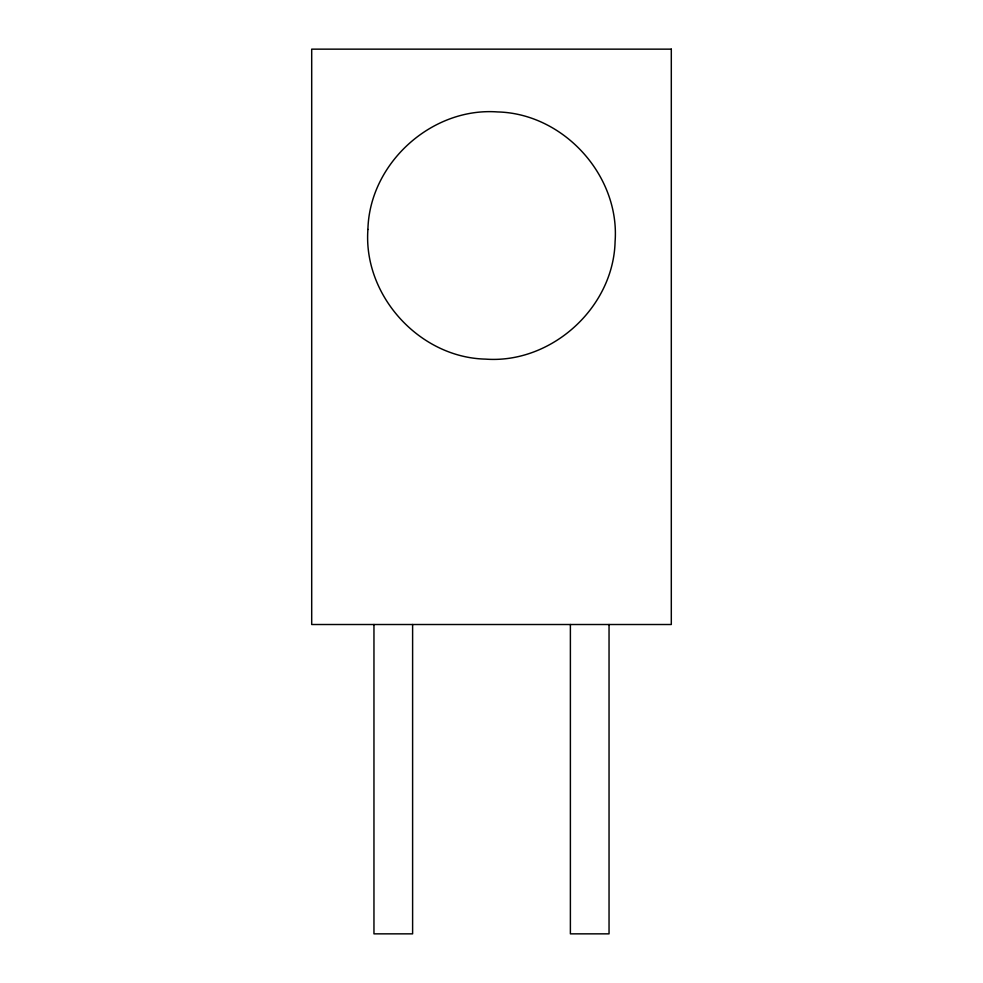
<?xml version="1.0" encoding="UTF-8"?>
<svg xmlns="http://www.w3.org/2000/svg" width="983" height="983" viewBox="0 0 983 983"><rect width="100%" height="100%" fill="white"/><g stroke="black" fill="none" stroke-linecap="round" stroke-linejoin="round"><path stroke-width="1.47" d="M609.042 624.512L609.042 933.85L570.386 933.85L570.386 624.512M412.614 624.512L412.614 933.85L373.958 933.85L373.958 624.512M367.912 229.457C363.01 295.416 419.311 357.529 485.43 359.114C551.389 364.005 613.503 307.716 615.088 241.597C619.99 175.638 563.689 113.524 497.57 111.939C431.611 107.036 369.497 163.338 367.912 229.457M671.303 49.15L311.697 49.15L311.697 624.512L671.303 624.512L671.303 49.15"/></g></svg>
